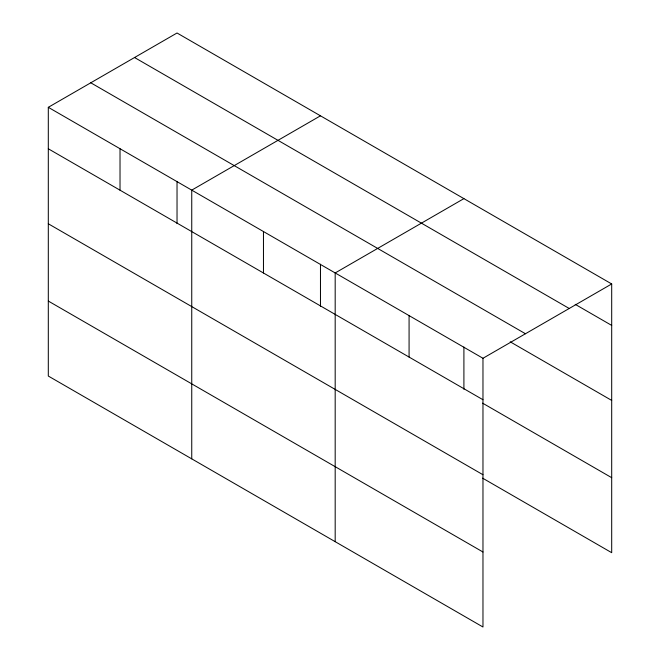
<?xml version="1.0" encoding="UTF-8"?>
<svg xmlns="http://www.w3.org/2000/svg" width="660" height="660" viewBox="0 0 660 660"><rect width="100%" height="100%" fill="white"/><g stroke="black" fill="none" stroke-linecap="round" stroke-linejoin="round"><path stroke-width="0.99" d="M48.304 107.316L482.971 358.273L482.971 627L48.304 376.043L48.304 107.316L177.029 33L611.696 283.957L611.696 552.684L482.608 478.154M320.471 115.813L191.746 190.13L191.746 458.865M463.906 198.627L335.181 272.951L335.181 541.678M482.971 358.273L611.696 283.957M575.198 304.334L611.696 325.413M134.549 57.527L569.217 308.476M90.783 82.797L525.451 333.745M510.205 341.814L611.696 400.414M48.304 148.78L482.971 399.729M482.608 403.153L611.696 477.683M48.304 223.773L482.971 474.73M48.304 301.051L482.971 551.999M463.906 347.028L463.906 389.268M409.076 315.612L409.076 357.068M320.471 264.214L320.471 306.454M263.464 231.536L263.464 273.001M177.029 181.393L177.029 223.641M120.021 148.723L120.021 190.187"/></g></svg>
